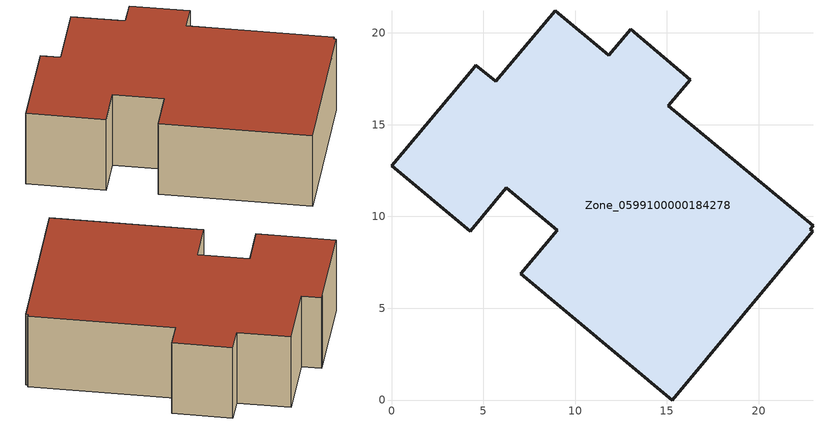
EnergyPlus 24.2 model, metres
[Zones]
Zone_0599100000184278
 floor ground (C_G): 4.41,18.02 4.59,18.23 5.69,17.35 8.92,21.19 11.84,18.78 13.03,20.2 16.28,17.45 15.07,16.03 22.95,9.48 22.81,9.31 22.94,9.19 15.28,0 7.05,6.88 9.03,9.25 6.25,11.57 4.28,9.2 0,12.77 z0
 wall outside (C_F): 16.28,17.45 13.03,20.2 11.84,18.78 8.92,21.19 5.69,17.35 4.59,18.23 4.41,18.02 0,12.77 4.28,9.2 6.25,11.57 9.03,9.25 7.05,6.88 15.28,0 22.94,9.19 22.81,9.31 22.95,9.48 15.07,16.03 16.28,17.45 z0:5.84
 roof outside (C_R): 4.59,18.23 4.41,18.02 0,12.77 4.28,9.2 6.25,11.57 9.03,9.25 7.05,6.88 15.28,0 22.94,9.19 22.81,9.31 22.95,9.48 15.07,16.03 16.28,17.45 13.03,20.2 11.84,18.78 8.92,21.19 5.69,17.35 z5.84
[BUILDING]
Pand.0599100000184278: North Axis=0; Terrain=City; Loads Convergence Tolerance Value=0.04; Temperature Convergence Tolerance Value=0.4; Solar Distribution=FullExterior; Maximum Number of Warmup Days=25; Minimum Number of Warmup Days=1
[Site:Location]
Rotterdam.The.Hague.AP_ZH_NLD Design_Conditions: Latitude=51.96; Longitude=4.45; Time Zone=1; Elevation=-4.5
[SITE:GROUNDTEMPERATURE:BUILDINGSURFACE]
18, 18, 18, 18, 18, 18, 18, 18, 18, 18, 18, 18
[MATERIAL] Thermal Absorptance=0.9; Solar Absorptance=0.7; Visible Absorptance=0.7
Name | Roughness | Thickness | Conductivity | Density | Specific Heat
G.D.1965-1974 | MediumSmooth | 0.15 | 0.882353 | 540 | 1210
F.D.1965-1974 | Rough | 0.3 | 0.697674 | 1920 | 840
R.D.1965-1974 | MediumRough | 0.2 | 0.232558 | 1500 | 1000
[CONSTRUCTION]
C_G: G.D.1965-1974
C_F: F.D.1965-1974
C_R: R.D.1965-1974
[ZONE]
Zone_0599100000184278: Type=1; Multiplier=1; Ceiling Height=Autocalculate; Volume=Autocalculate; Floor Area=autocalculate; Part of Total Floor Area=Yes
[ZONEINFILTRATION:DESIGNFLOWRATE]
Infil_Zone_0599100000184278: Zone or ZoneList or Space or SpaceList=Zone_0599100000184278; Schedule=AlwaysOn; Design Flow Rate Calculation Method=Flow/Area; Flow Rate per Floor Area=0.0042; Constant Term Coefficient=1; Temperature Term Coefficient=0; Velocity Term Coefficient=0; Velocity Squared Term Coefficient=0
[HVACTEMPLATE:ZONE:IDEALLOADSAIRSYSTEM]
Zone_0599100000184278: Maximum Heating Supply Air Temperature=50; Minimum Cooling Supply Air Temperature=13; Maximum Heating Supply Air Humidity Ratio=0.0156; Minimum Cooling Supply Air Humidity Ratio=0.0077; Heating Limit=NoLimit; Cooling Limit=NoLimit; Dehumidification Control Type=ConstantSensibleHeatRatio; Cooling Sensible Heat Ratio=0.7; Dehumidification Setpoint=60; Humidification Control Type=None; Humidification Setpoint=30; Outdoor Air Method=None; Outdoor Air Flow Rate per Person=0.00944; Outdoor Air Flow Rate per Zone Floor Area=0; Outdoor Air Flow Rate per Zone=0; Demand Controlled Ventilation Type=None; Outdoor Air Economizer Type=NoEconomizer; Heat Recovery Type=None; Sensible Heat Recovery Effectiveness=0.7; Latent Heat Recovery Effectiveness=0.65
[ZONECONTROL:THERMOSTAT]
ThermostatControl_Zone_0599100000184278: Zone or ZoneList=Zone_0599100000184278; Control Type Schedule=DualSetpointControlType; Control 1=Thermostat_Zone_0599100000184278; Temperature Difference Between Cutout And Setpoint=0
[THERMOSTATSETPOINT:DUALSETPOINT]
Thermostat_Zone_0599100000184278: Heating Setpoint Temperature Schedule=HeatingSetpoint_Zone_0599100000184278; Cooling Setpoint Temperature Schedule=CoolingSetpoint_Zone_0599100000184278
[SCHEDULE:COMPACT]
HeatingSetpoint_Zone_0599100000184278: Through: 12/31, For: AllDays, Until: 24:00, 21
CoolingSetpoint_Zone_0599100000184278: Through: 12/31, For: AllDays, Until: 24:00, 24
DualSetpointControlType: Through: 12/31, For: AllDays, Until: 24:00, 4
AlwaysOn: Through: 12/31, For: AllDays, Until: 24:00, 1
